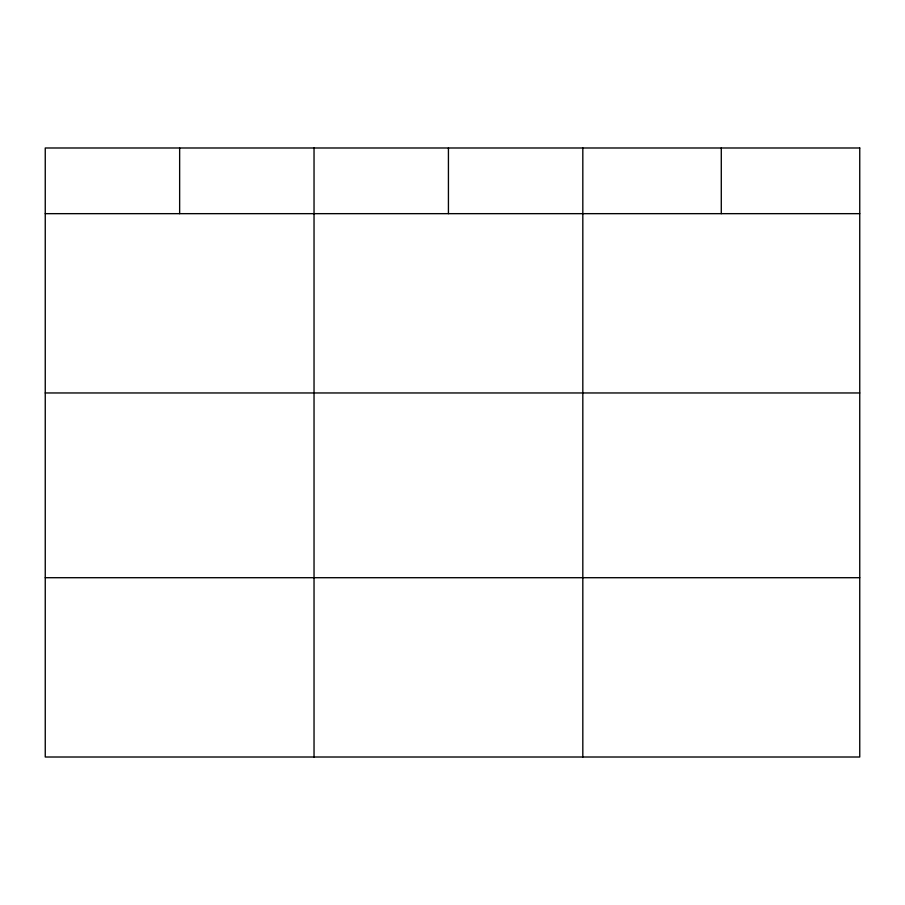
<?xml version="1.0" encoding="UTF-8"?>
<svg xmlns="http://www.w3.org/2000/svg" width="905" height="905" viewBox="0 0 905 905"><rect width="100%" height="100%" fill="white"/><g stroke="black" fill="none" stroke-linecap="round" stroke-linejoin="round"><path stroke-width="1.36" d="M45.25 213.659L859.75 213.659M45.25 392.962L859.75 392.962M45.25 577.707L859.75 577.707M721.285 147.99L721.285 213.659M582.82 147.99L582.82 757.01M448.428 147.99L448.428 213.659M314.035 147.99L314.035 757.01M179.643 147.99L179.643 213.659M859.75 147.99L45.25 147.99L45.25 757.01L859.75 757.01L859.75 147.99"/></g></svg>
